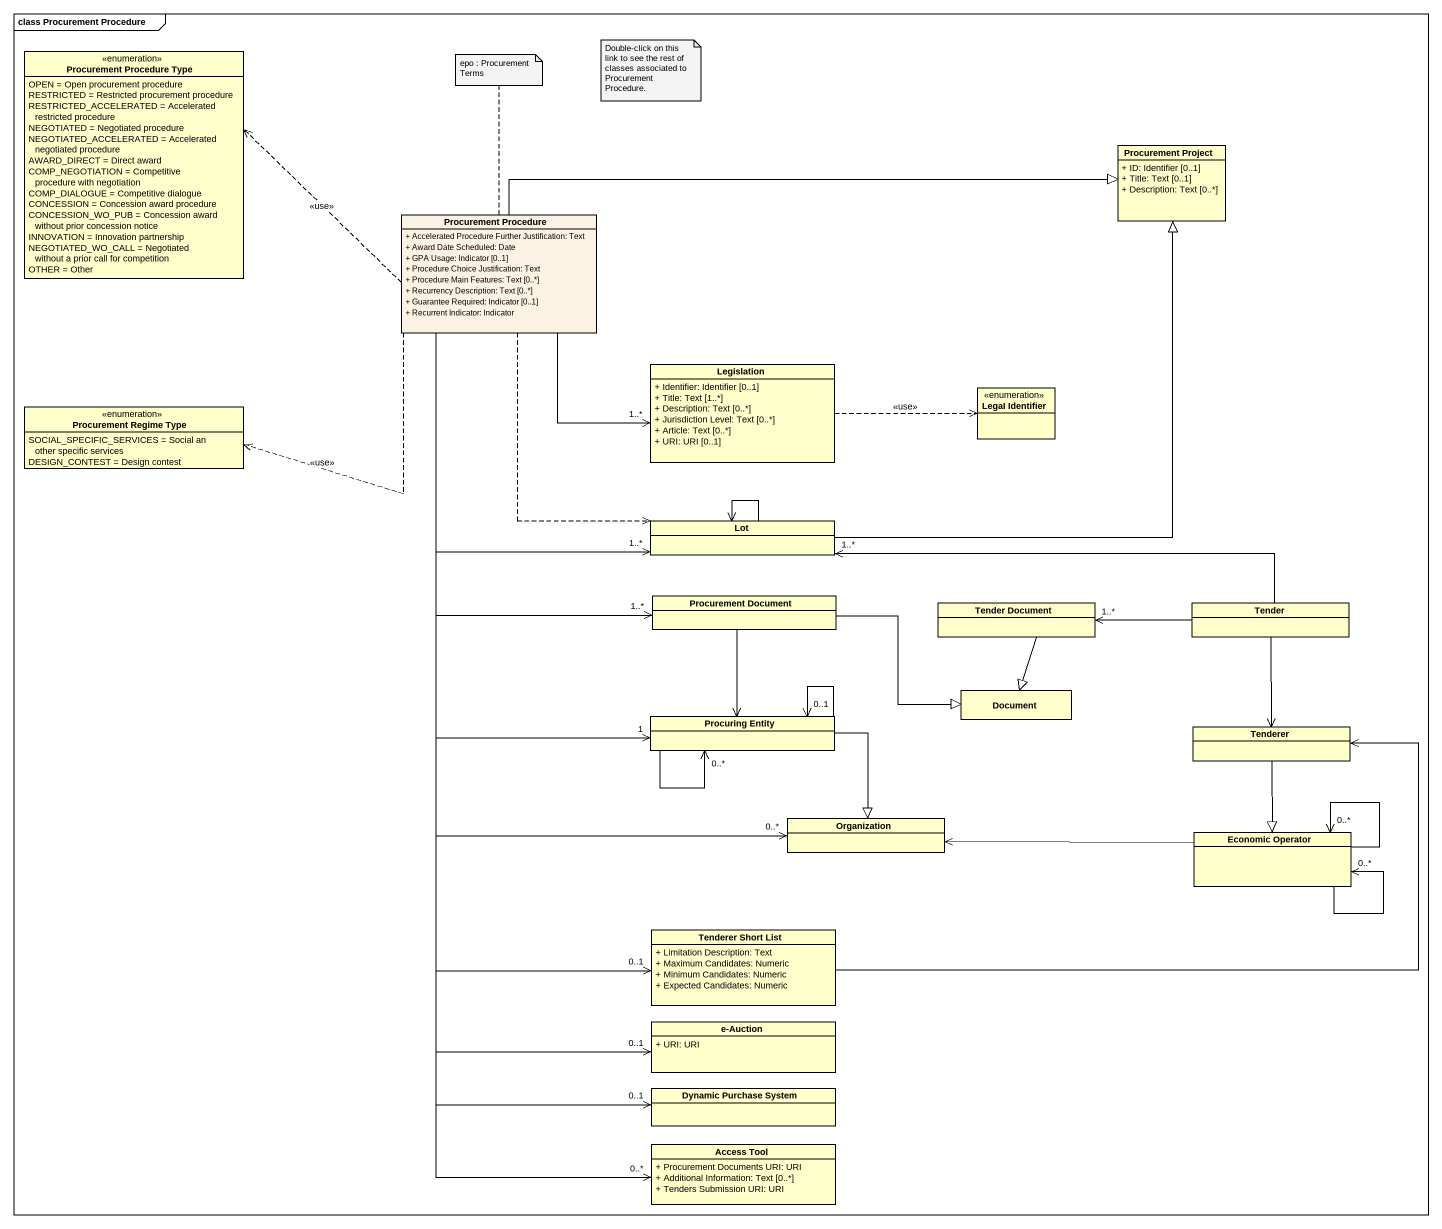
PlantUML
@startuml
mainframe class Procurement Procedure
hide circle
hide empty members
skinparam classAttributeIconSize 0
enum "Procurement Procedure Type" as Procurement_Procedure_Type {
  OPEN = Open procurement procedure
  RESTRICTED = Restricted procurement procedure
  RESTRICTED_ACCELERATED = Accelerated restricted procedure
  NEGOTIATED = Negotiated procedure
  NEGOTIATED_ACCELERATED = Accelerated negotiated procedure
  AWARD_DIRECT = Direct award
  COMP_NEGOTIATION = Competitive procedure with negotiation
  COMP_DIALOGUE = Competitive dialogue
  CONCESSION = Concession award procedure
  CONCESSION_WO_PUB = Concession award without prior concession notice
  INNOVATION = Innovation partnership
  NEGOTIATED_WO_CALL = Negotiated without a prior call for competition
  OTHER = Other
}
class "Procurement Project" as Procurement_Project {
  + ID: Identifier [0..1]
  + Title: Text [0..1]
  + Description: Text [0..*]
}
class "Procurement Procedure" as Procurement_Procedure #FCF2E3 {
  + Accelerated Procedure Further Justification: Text
  + Award Date Scheduled: Date
  + GPA Usage: Indicator [0..1]
  + Procedure Choice Justification: Text
  + Procedure Main Features: Text [0..*]
  + Recurrency Description: Text [0..*]
  + Guarantee Required: Indicator [0..1]
  + Recurrent Indicator: Indicator
}
class Legislation {
  + Identifier: Identifier [0..1]
  + Title: Text [1..*]
  + Description: Text [0..*]
  + Jurisdiction Level: Text [0..*]
  + Article: Text [0..*]
  + URI: URI [0..1]
}
enum "Procurement Regime Type" as Procurement_Regime_Type {
  SOCIAL_SPECIFIC_SERVICES = Social an other specific services
  DESIGN_CONTEST = Design contest
}
enum "LegaI Identifier" as LegaI_Identifier
class Lot
class "Procurement Document" as Procurement_Document
class "Tender Document" as Tender_Document
class Tender
class "Procuring Entity" as Procuring_Entity
class Document
class Tenderer
class Organization
class "Economic Operator" as Economic_Operator
class "Tenderer Short List" as Tenderer_Short_List {
  + Limitation Description: Text
  + Maximum Candidates: Numeric
  + Minimum Candidates: Numeric
  + Expected Candidates: Numeric
}
class "e-Auction" as e_Auction {
  + URI: URI
}
class "Dynamic Purchase System" as Dynamic_Purchase_System
class "Access Tool" as Access_Tool {
  + Procurement Documents URI: URI
  + Additional Information: Text [0..*]
  + Tenders Submission URI: URI
}
Procurement_Procedure .left.> Procurement_Procedure_Type : <<use>>
Procurement_Procedure -right-|> Procurement_Project
Procurement_Procedure -right-> "1..*" Legislation
Procurement_Procedure .left.> Procurement_Regime_Type : <<use>>
Procurement_Procedure ..> Lot
Procurement_Procedure --> "1..*" Lot
Procurement_Procedure --> "1..*" Procurement_Document
Procurement_Procedure --> "1" Procuring_Entity
Procurement_Procedure --> "0..*" Organization
Procurement_Procedure --> "0..1" Tenderer_Short_List
Procurement_Procedure --> "0..1" e_Auction
Procurement_Procedure --> "0..1" Dynamic_Purchase_System
Procurement_Procedure --> "0..*" Access_Tool
Legislation .right.> LegaI_Identifier : <<use>>
Lot -up-|> Procurement_Project
Lot --> Lot
Procurement_Document --> Procuring_Entity
Procurement_Document -right-|> Document
Tender_Document --|> Document
Tender -left-> "1..*" Lot
Tender -left-> "1..*" Tender_Document
Tender --> Tenderer
Procuring_Entity --> "0..1" Procuring_Entity
Procuring_Entity --> "0..*" Procuring_Entity
Procuring_Entity --|> Organization
Tenderer --|> Economic_Operator
Economic_Operator -left-> Organization
Economic_Operator --> "0..*" Economic_Operator
Economic_Operator --> "0..*" Economic_Operator
Tenderer_Short_List -right-> Tenderer
note top of Procurement_Procedure : epo : Procurement Terms
note as N2
  Double-click on this link to see the rest of classes associated to Procurement Procedure.
end note
@enduml
